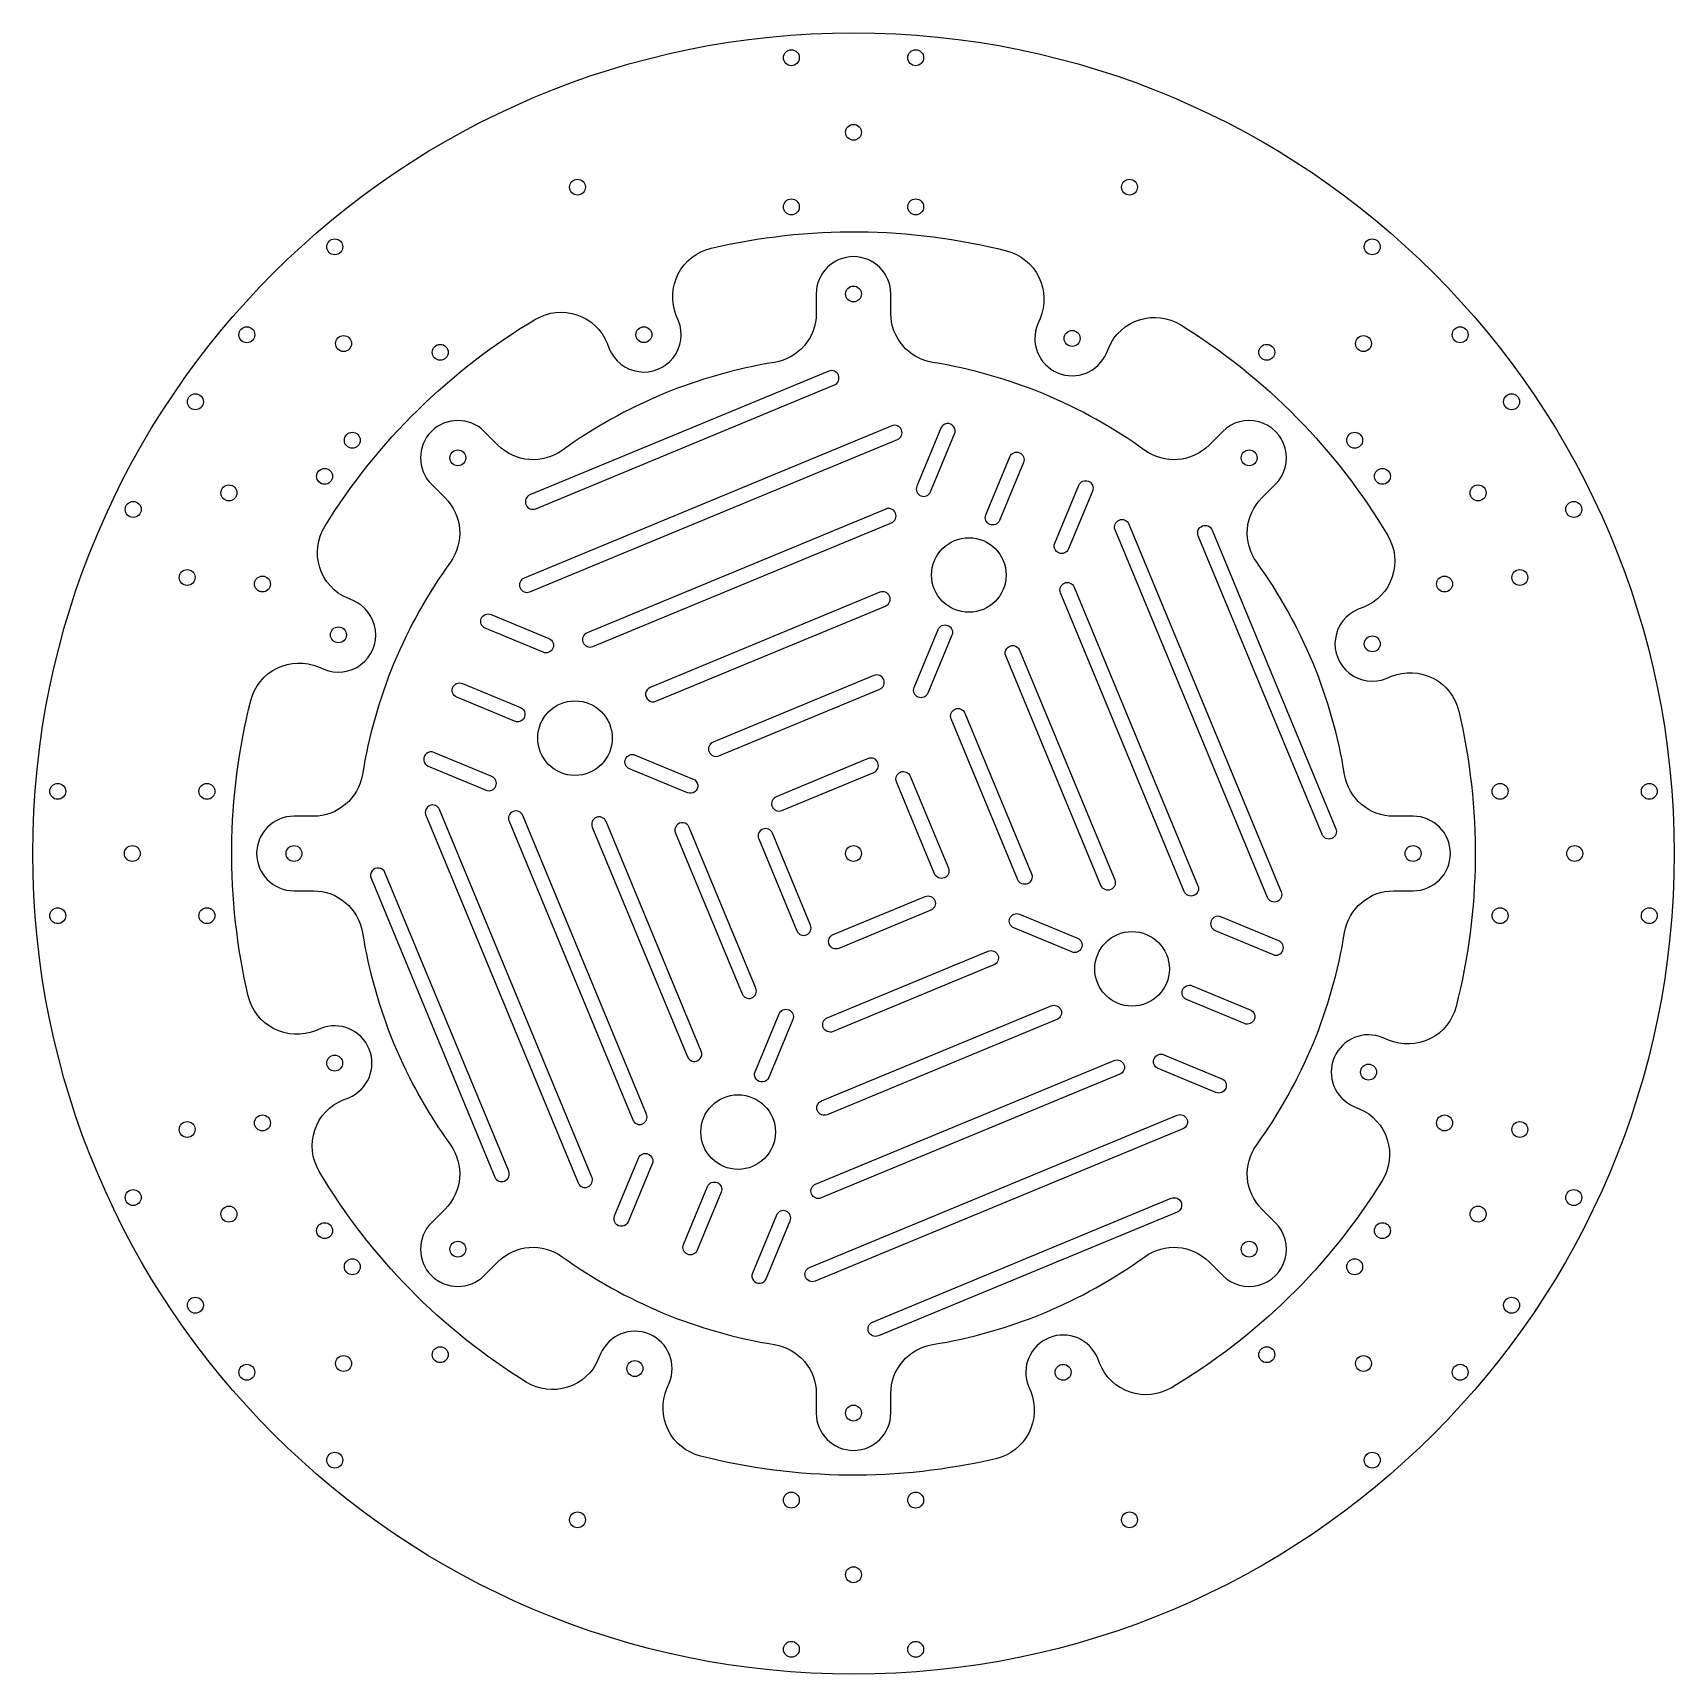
# Model space of a CAD drawing. Header units: millimetres. Extents: x 275 to 605, y 203 to 533.
import ezdxf

# ---------------------------------------------------------------- set-up
doc = ezdxf.new("R2010")
doc.units = ezdxf.units.MM
doc.header["$MEASUREMENT"] = 0

msp = doc.modelspace()

# ---------------------------------------------------------------- linework, layer by layer
for points in [[(561.91, 396.61, -0.120545), (561.39, 337.2, -0.4597), (547.79, 330.46), (546.72, 330.91, 1), (540.86, 317.1), (541.93, 316.65, -0.4597), (546.53, 302.18, -0.120545), (504.15, 260.54, -0.4597), (489.77, 265.39), (489.33, 266.46, 1), (475.43, 260.85), (475.86, 259.77, -0.4597), (468.88, 246.29, -0.120545), (409.47, 246.81, -0.4597), (402.73, 260.41), (403.18, 261.48, 1), (389.38, 267.34), (388.92, 266.27, -0.4597), (374.45, 261.67, -0.120545), (332.81, 304.05, -0.4597), (337.66, 318.43), (338.74, 318.87, 1), (333.12, 332.77), (332.04, 332.34, -0.4597), (318.56, 339.32, -0.120545), (319.08, 398.73, -0.4597), (332.68, 405.47), (333.75, 405.02, 1), (339.61, 418.82), (338.54, 419.28, -0.4597), (333.95, 433.74, -0.120545), (376.32, 475.39, -0.4597), (390.7, 470.54), (391.14, 469.46, 1), (405.05, 475.08), (404.61, 476.16, -0.4597), (411.59, 489.64, -0.120545), (471, 489.12, -0.4597), (477.74, 475.52), (477.29, 474.45, 1), (491.1, 468.59), (491.55, 469.66, -0.4597), (506.02, 474.25, -0.120545), (547.66, 431.88, -0.4597), (542.81, 417.49), (541.73, 417.06, 1), (547.35, 403.15), (548.43, 403.59, -0.4597)], [(341.51, 352.05, 0.116994), (359.18, 309.4, -0.368156), (358.14, 296.47), (355.38, 293.72, 1), (365.99, 283.11), (368.75, 285.87, -0.368156), (381.68, 286.9, 0.116994), (424.33, 269.24, -0.368156), (432.74, 259.36), (432.74, 255.46, 1), (447.74, 255.46), (447.74, 259.36, -0.368156), (456.15, 269.24, 0.116994), (498.8, 286.9, -0.368156), (511.72, 285.87), (514.48, 283.11, 1), (525.09, 293.72), (522.33, 296.47, -0.368156), (521.3, 309.4, 0.116994), (538.96, 352.05, -0.368156), (548.84, 360.46), (552.74, 360.46, 1), (552.74, 375.46), (548.84, 375.46, -0.368156), (538.96, 383.87, 0.116994), (521.3, 426.52, -0.368156), (522.33, 439.45), (525.09, 442.21, 1), (514.48, 452.82), (511.72, 450.06, -0.368156), (498.8, 449.02, 0.116994), (456.15, 466.69, -0.368156), (447.74, 476.56), (447.74, 480.46, 1), (432.74, 480.46), (432.74, 476.56, -0.368156), (424.33, 466.69, 0.116994), (381.68, 449.02, -0.368156), (368.75, 450.06), (365.99, 452.82, 1), (355.38, 442.21), (358.14, 439.45, -0.368156), (359.18, 426.52, 0.116994), (341.51, 383.87, -0.368156), (331.64, 375.46), (327.74, 375.46, 1), (327.74, 360.46), (331.64, 360.46, -0.368156)]]:
    msp.add_lwpolyline(points, format="xyb", close=True)
at = {"linetype": 'Continuous'}
for points in [[(376.34, 437.29), (436.39, 462.16, 1), (435.25, 464.93), (375.19, 440.06, 1)], [(447.92, 453.95), (374.01, 423.33, 1), (375.15, 420.56), (449.06, 451.18, 1)], [(457.79, 453.47), (452.97, 441.82, 1), (455.74, 440.68), (460.57, 452.32, 1)], [(469.6, 434.94, -1), (466.83, 436.08), (471.65, 447.73, -1), (474.42, 446.58)], [(483.46, 429.2, -1), (480.69, 430.34), (485.51, 441.99, -1), (488.28, 440.84)], [(387.82, 409.57), (447.88, 434.45, 1), (446.73, 437.22), (386.68, 412.34, 1)], [(523.45, 359.13), (492.83, 433.05, -1), (495.61, 434.19), (526.22, 360.28, -1)], [(512.33, 433), (537.21, 372.95, -1), (534.44, 371.8), (509.56, 431.86, -1)], [(484.62, 421.52), (509.49, 361.47, -1), (506.72, 360.32), (481.85, 420.38, -1)], [(400.49, 398.58), (446.69, 417.72, 1), (445.54, 420.49), (399.34, 401.36, 1)], [(379, 411.19, -1), (377.85, 408.41), (366.21, 413.24, -1), (367.36, 416.01)], [(455.21, 400.2, -1), (452.44, 401.34), (457.26, 412.99, -1), (460.03, 411.84)], [(470.86, 407.71, -1), (473.63, 408.85), (492.76, 362.66, -1), (489.99, 361.51)], [(444.35, 403.76), (412.01, 390.37, 1), (413.16, 387.6), (445.5, 400.99, 1)], [(373.26, 397.33, -1), (372.11, 394.56), (360.47, 399.38, -1), (361.62, 402.15)], [(459.87, 395.04, -1), (462.64, 396.19), (476.04, 363.85, -1), (473.26, 362.7)], [(367.52, 383.47), (355.88, 388.29, 1), (354.73, 385.52), (366.37, 380.7, 1)], [(408, 382.94, -1), (406.85, 380.17), (395.21, 384.99, -1), (396.36, 387.76)], [(425.83, 376.61), (444.31, 384.26, 1), (443.16, 387.03), (424.68, 379.38, 1)], [(451.65, 383.52), (459.31, 365.04, -1), (456.54, 363.89), (448.88, 382.37, -1)], [(387.64, 302.88), (357.02, 376.79, 1), (354.25, 375.64), (384.87, 301.73, 1)], [(370.98, 374.45), (395.85, 314.4, 1), (398.63, 315.55), (373.75, 375.6, 1)], [(387.71, 373.26), (406.84, 327.07, 1), (409.61, 328.22), (390.48, 374.41, 1)], [(404.44, 372.08), (417.83, 339.74, 1), (420.6, 340.89), (407.21, 373.22, 1)], [(431.59, 353.56), (423.94, 372.04, 1), (421.17, 370.89), (428.82, 352.41, 1)], [(343.26, 362.97), (368.14, 302.92, 1), (370.91, 304.07), (346.04, 364.12, 1)], [(436.16, 351.66), (454.64, 359.32, -1), (455.79, 356.55), (437.31, 348.89, -1)], [(472.47, 352.99, -1), (473.62, 355.76), (485.26, 350.94, -1), (484.11, 348.16)], [(525.74, 350.4), (514.1, 355.23, 1), (512.95, 352.46), (524.59, 347.63, 1)], [(467.31, 348.33, -1), (468.46, 345.56), (436.12, 332.16, -1), (434.97, 334.94)], [(507.21, 338.6, -1), (508.36, 341.37), (520, 336.55, -1), (518.85, 333.77)], [(425.26, 335.73, -1), (428.03, 334.58), (423.21, 322.94, -1), (420.44, 324.09)], [(479.98, 337.34, -1), (481.13, 334.57), (434.93, 315.44, -1), (433.79, 318.21)], [(501.47, 324.74, -1), (502.62, 327.51), (514.26, 322.69, -1), (513.11, 319.92)], [(492.65, 326.35, -1), (493.8, 323.58), (433.75, 298.71, -1), (432.6, 301.48)], [(505.32, 315.36, -1), (506.47, 312.59), (432.56, 281.98, -1), (431.41, 284.75)], [(397.01, 306.73, -1), (399.78, 305.58), (394.96, 293.94, -1), (392.19, 295.09)], [(410.87, 300.99, -1), (413.64, 299.84), (408.82, 288.2, -1), (406.05, 289.35)], [(504.13, 298.64, -1), (505.28, 295.87), (445.23, 270.99, -1), (444.08, 273.76)], [(422.68, 282.46), (427.5, 294.1, 1), (424.73, 295.25), (419.91, 283.61, 1)]]:
    msp.add_lwpolyline(points, format="xyb", close=True, dxfattribs=at)
for centre, radius in [((440.24, 367.96), 165), ((427.74, 527.96), 1.6), ((452.74, 527.96), 1.6), ((440.24, 512.96), 1.6), ((384.75, 501.93), 1.6), ((495.73, 501.93), 1.6), ((427.74, 497.96), 1.6), ((452.74, 497.96), 1.6), ((335.94, 489.94), 1.6), ((544.53, 489.94), 1.6), ((440.24, 480.46), 1.6), ((318.26, 472.26), 1.6), ((337.71, 470.49), 1.6), ((398.09, 472.27), 1.6), ((484.19, 471.52), 1.6), ((542.77, 470.49), 1.6), ((562.21, 472.26), 1.6), ((357.15, 468.73), 1.6), ((523.32, 468.73), 1.6), ((307.92, 458.79), 1.6), ((572.55, 458.79), 1.6), ((339.47, 451.05), 1.6), ((541, 451.05), 1.6), ((360.69, 447.51), 1.6), ((519.79, 447.51), 1.6), ((333.9, 443.79), 1.6), ((546.57, 443.79), 1.6), ((314.66, 440.46), 1.6), ((565.81, 440.46), 1.6), ((295.42, 437.14), 1.6), ((585.05, 437.14), 1.6), ((463.43, 423.96), 7.5), ((306.27, 423.45), 1.6), ((321.4, 422.14), 1.6), ((559.07, 422.14), 1.6), ((574.2, 423.45), 1.6), ((336.68, 411.92), 1.6), ((544.54, 410.11), 1.6), ((384.24, 391.16), 7.5), ((280.24, 380.46), 1.6), ((310.24, 380.46), 1.6), ((570.24, 380.46), 1.6), ((600.24, 380.46), 1.6), ((295.24, 367.96), 1.6), ((327.74, 367.96), 1.6), ((440.24, 367.96), 1.6), ((552.74, 367.96), 1.6), ((585.24, 367.96), 1.6), ((280.24, 355.46), 1.6), ((310.24, 355.46), 1.6), ((570.24, 355.46), 1.6), ((600.24, 355.46), 1.6), ((496.24, 344.77), 7.5), ((335.93, 325.82), 1.6), ((543.79, 324.01), 1.6), ((417.04, 311.96), 7.5), ((306.27, 312.47), 1.6), ((321.4, 313.79), 1.6), ((559.07, 313.79), 1.6), ((574.2, 312.47), 1.6), ((295.42, 298.79), 1.6), ((585.05, 298.79), 1.6), ((314.66, 295.46), 1.6), ((565.81, 295.46), 1.6), ((333.9, 292.14), 1.6), ((546.57, 292.14), 1.6), ((360.69, 288.41), 1.6), ((519.79, 288.41), 1.6), ((339.47, 284.88), 1.6), ((541, 284.88), 1.6), ((307.92, 277.14), 1.6), ((572.55, 277.14), 1.6), ((357.15, 267.2), 1.6), ((523.32, 267.2), 1.6), ((318.26, 263.66), 1.6), ((337.71, 265.43), 1.6), ((396.28, 264.41), 1.6), ((482.38, 263.65), 1.6), ((542.77, 265.43), 1.6), ((562.21, 263.66), 1.6), ((440.24, 255.46), 1.6), ((335.94, 245.99), 1.6), ((544.53, 245.99), 1.6), ((427.74, 237.96), 1.6), ((452.74, 237.96), 1.6), ((384.75, 234), 1.6), ((495.73, 234), 1.6), ((440.24, 222.96), 1.6), ((427.74, 207.96), 1.6), ((452.74, 207.96), 1.6)]:
    msp.add_circle(centre, radius)

doc.saveas('drawing.dxf')
